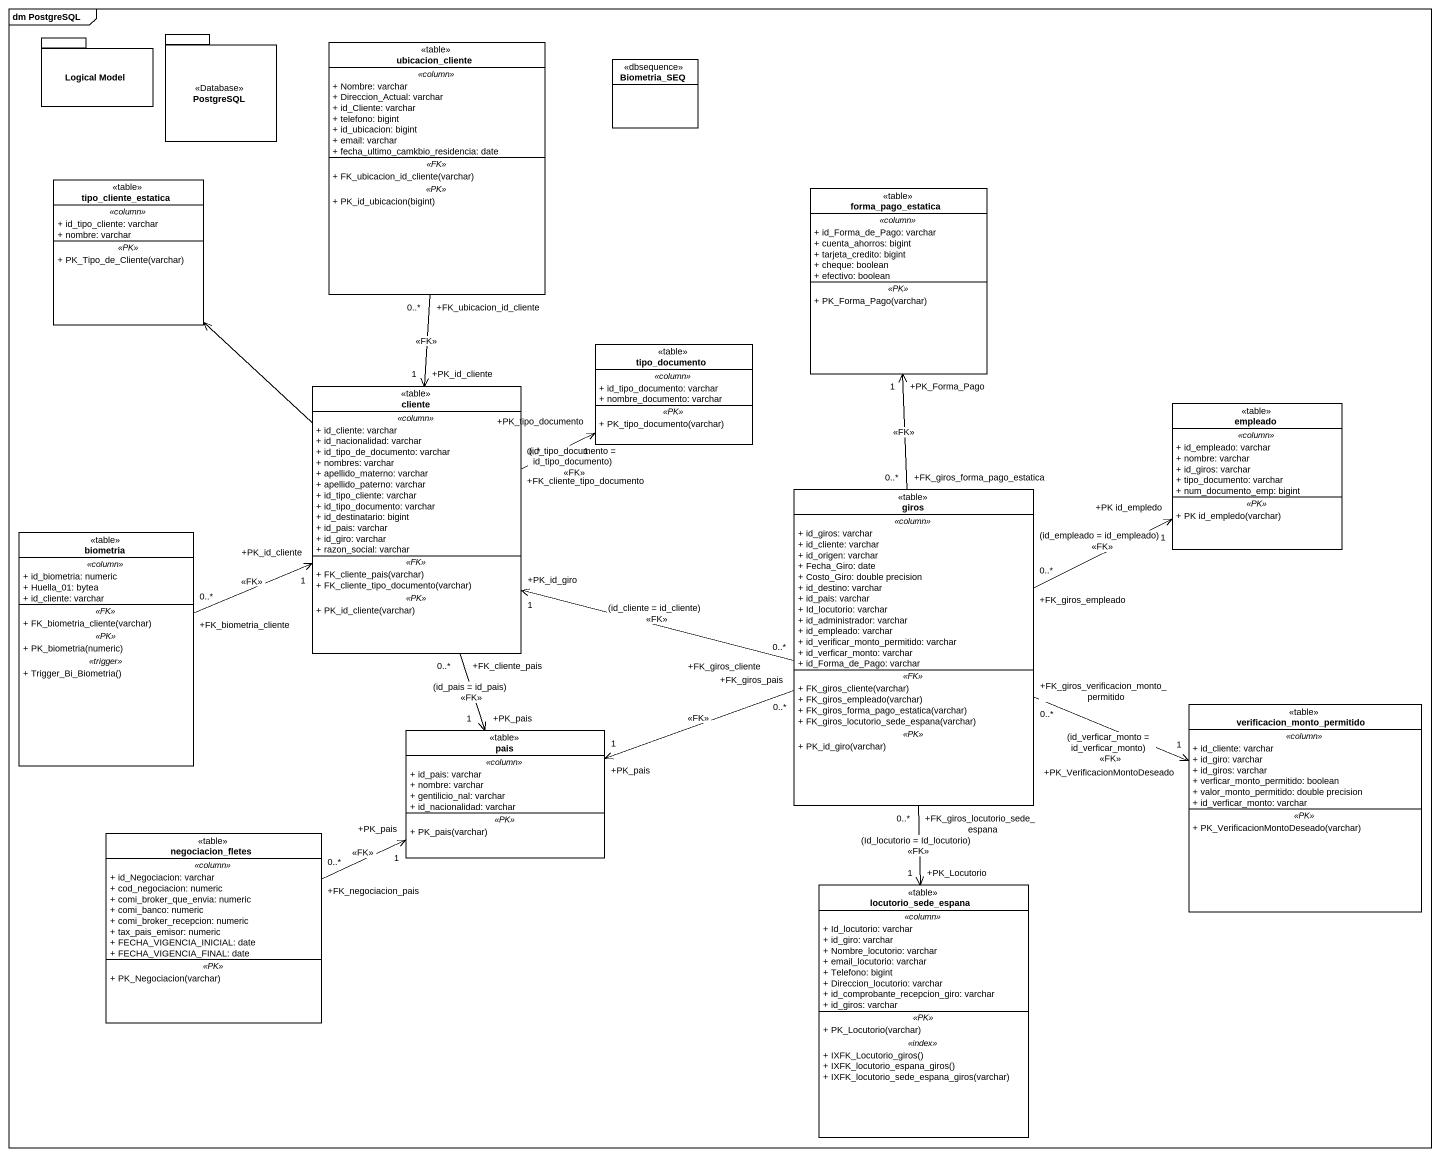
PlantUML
@startuml
mainframe dm PostgreSQL
hide circle
hide empty members
skinparam classAttributeIconSize 0
package PostgreSQL <<Database>> {
}
package "Logical Model" as Logical_Model {
}
class ubicacion_cliente <<table>> {
  .. <<column>> ..
  + Nombre: varchar
  + Direccion_Actual: varchar
  + id_Cliente: varchar
  + telefono: bigint
  + id_ubicacion: bigint
  + email: varchar
  + fecha_ultimo_camkbio_residencia: date
  .. <<FK>> ..
  + FK_ubicacion_id_cliente(varchar)
  .. <<PK>> ..
  + PK_id_ubicacion(bigint)
}
class Biometria_SEQ <<dbsequence>>
class tipo_cliente_estatica <<table>> {
  .. <<column>> ..
  + id_tipo_cliente: varchar
  + nombre: varchar
  .. <<PK>> ..
  + PK_Tipo_de_Cliente(varchar)
}
class forma_pago_estatica <<table>> {
  .. <<column>> ..
  + id_Forma_de_Pago: varchar
  + cuenta_ahorros: bigint
  + tarjeta_credito: bigint
  + cheque: boolean
  + efectivo: boolean
  .. <<PK>> ..
  + PK_Forma_Pago(varchar)
}
class tipo_documento <<table>> {
  .. <<column>> ..
  + id_tipo_documento: varchar
  + nombre_documento: varchar
  .. <<PK>> ..
  + PK_tipo_documento(varchar)
}
class cliente <<table>> {
  .. <<column>> ..
  + id_cliente: varchar
  + id_nacionalidad: varchar
  + id_tipo_de_documento: varchar
  + nombres: varchar
  + apellido_materno: varchar
  + apellido_paterno: varchar
  + id_tipo_cliente: varchar
  + id_tipo_documento: varchar
  + id_destinatario: bigint
  + id_pais: varchar
  + id_giro: varchar
  + razon_social: varchar
  .. <<FK>> ..
  + FK_cliente_pais(varchar)
  + FK_cliente_tipo_documento(varchar)
  .. <<PK>> ..
  + PK_id_cliente(varchar)
}
class empleado <<table>> {
  .. <<column>> ..
  + id_empleado: varchar
  + nombre: varchar
  + id_giros: varchar
  + tipo_documento: varchar
  + num_documento_emp: bigint
  .. <<PK>> ..
  + PK id_empledo(varchar)
}
class giros <<table>> {
  .. <<column>> ..
  + id_giros: varchar
  + id_cliente: varchar
  + id_origen: varchar
  + Fecha_Giro: date
  + Costo_Giro: double precision
  + id_destino: varchar
  + id_pais: varchar
  + Id_locutorio: varchar
  + id_administrador: varchar
  + id_empleado: varchar
  + id_verificar_monto_permitido: varchar
  + id_verficar_monto: varchar
  + id_Forma_de_Pago: varchar
  .. <<FK>> ..
  + FK_giros_cliente(varchar)
  + FK_giros_empleado(varchar)
  + FK_giros_forma_pago_estatica(varchar)
  + FK_giros_locutorio_sede_espana(varchar)
  .. <<PK>> ..
  + PK_id_giro(varchar)
}
class biometria <<table>> {
  .. <<column>> ..
  + id_biometria: numeric
  + Huella_01: bytea
  + id_cliente: varchar
  .. <<FK>> ..
  + FK_biometria_cliente(varchar)
  .. <<PK>> ..
  + PK_biometria(numeric)
  .. <<trigger>> ..
  + Trigger_Bi_Biometria()
}
class pais <<table>> {
  .. <<column>> ..
  + id_pais: varchar
  + nombre: varchar
  + gentilicio_nal: varchar
  + id_nacionalidad: varchar
  .. <<PK>> ..
  + PK_pais(varchar)
}
class verificacion_monto_permitido <<table>> {
  .. <<column>> ..
  + id_cliente: varchar
  + id_giro: varchar
  + id_giros: varchar
  + verficar_monto_permitido: boolean
  + valor_monto_permitido: double precision
  + id_verficar_monto: varchar
  .. <<PK>> ..
  + PK_VerificacionMontoDeseado(varchar)
}
class negociacion_fletes <<table>> {
  .. <<column>> ..
  + id_Negociacion: varchar
  + cod_negociacion: numeric
  + comi_broker_que_envia: numeric
  + comi_banco: numeric
  + comi_broker_recepcion: numeric
  + tax_pais_emisor: numeric
  + FECHA_VIGENCIA_INICIAL: date
  + FECHA_VIGENCIA_FINAL: date
  .. <<PK>> ..
  + PK_Negociacion(varchar)
}
class locutorio_sede_espana <<table>> {
  .. <<column>> ..
  + Id_locutorio: varchar
  + id_giro: varchar
  + Nombre_locutorio: varchar
  + email_locutorio: varchar
  + Telefono: bigint
  + Direccion_locutorio: varchar
  + id_comprobante_recepcion_giro: varchar
  + id_giros: varchar
  .. <<PK>> ..
  + PK_Locutorio(varchar)
  .. <<index>> ..
  + IXFK_Locutorio_giros()
  + IXFK_locutorio_espana_giros()
  + IXFK_locutorio_sede_espana_giros(varchar)
}
ubicacion_cliente "+FK_ubicacion_id_cliente\n0..*" --> "+PK_id_cliente\n1" cliente : <<FK>>
cliente -up-> tipo_cliente_estatica
cliente "+FK_cliente_tipo_documento\n0..*" -right-> "+PK_tipo_documento\n1" tipo_documento : (id_tipo_documento = id_tipo_documento)\n<<FK>>
cliente "+FK_cliente_pais\n0..*" --> "+PK_pais\n1" pais : (id_pais = id_pais)\n<<FK>>
giros "+FK_giros_forma_pago_estatica\n0..*" -up-> "+PK_Forma_Pago\n1" forma_pago_estatica : <<FK>>
giros "+FK_giros_cliente\n0..*" -left-> "+PK_id_giro\n1" cliente : (id_cliente = id_cliente)\n<<FK>>
giros "+FK_giros_empleado\n0..*" -right-> "+PK id_empledo\n1" empleado : (id_empleado = id_empleado)\n<<FK>>
giros "+FK_giros_pais\n0..*" -left-> "+PK_pais\n1" pais : <<FK>>
giros "+FK_giros_verificacion_monto_permitido\n0..*" -right-> "+PK_VerificacionMontoDeseado\n1" verificacion_monto_permitido : (id_verficar_monto = id_verficar_monto)\n<<FK>>
giros "+FK_giros_locutorio_sede_espana\n0..*" --> "+PK_Locutorio\n1" locutorio_sede_espana : (Id_locutorio = Id_locutorio)\n<<FK>>
biometria "+FK_biometria_cliente\n0..*" -right-> "+PK_id_cliente\n1" cliente : <<FK>>
negociacion_fletes "+FK_negociacion_pais\n0..*" -right-> "+PK_pais\n1" pais : <<FK>>
@enduml
